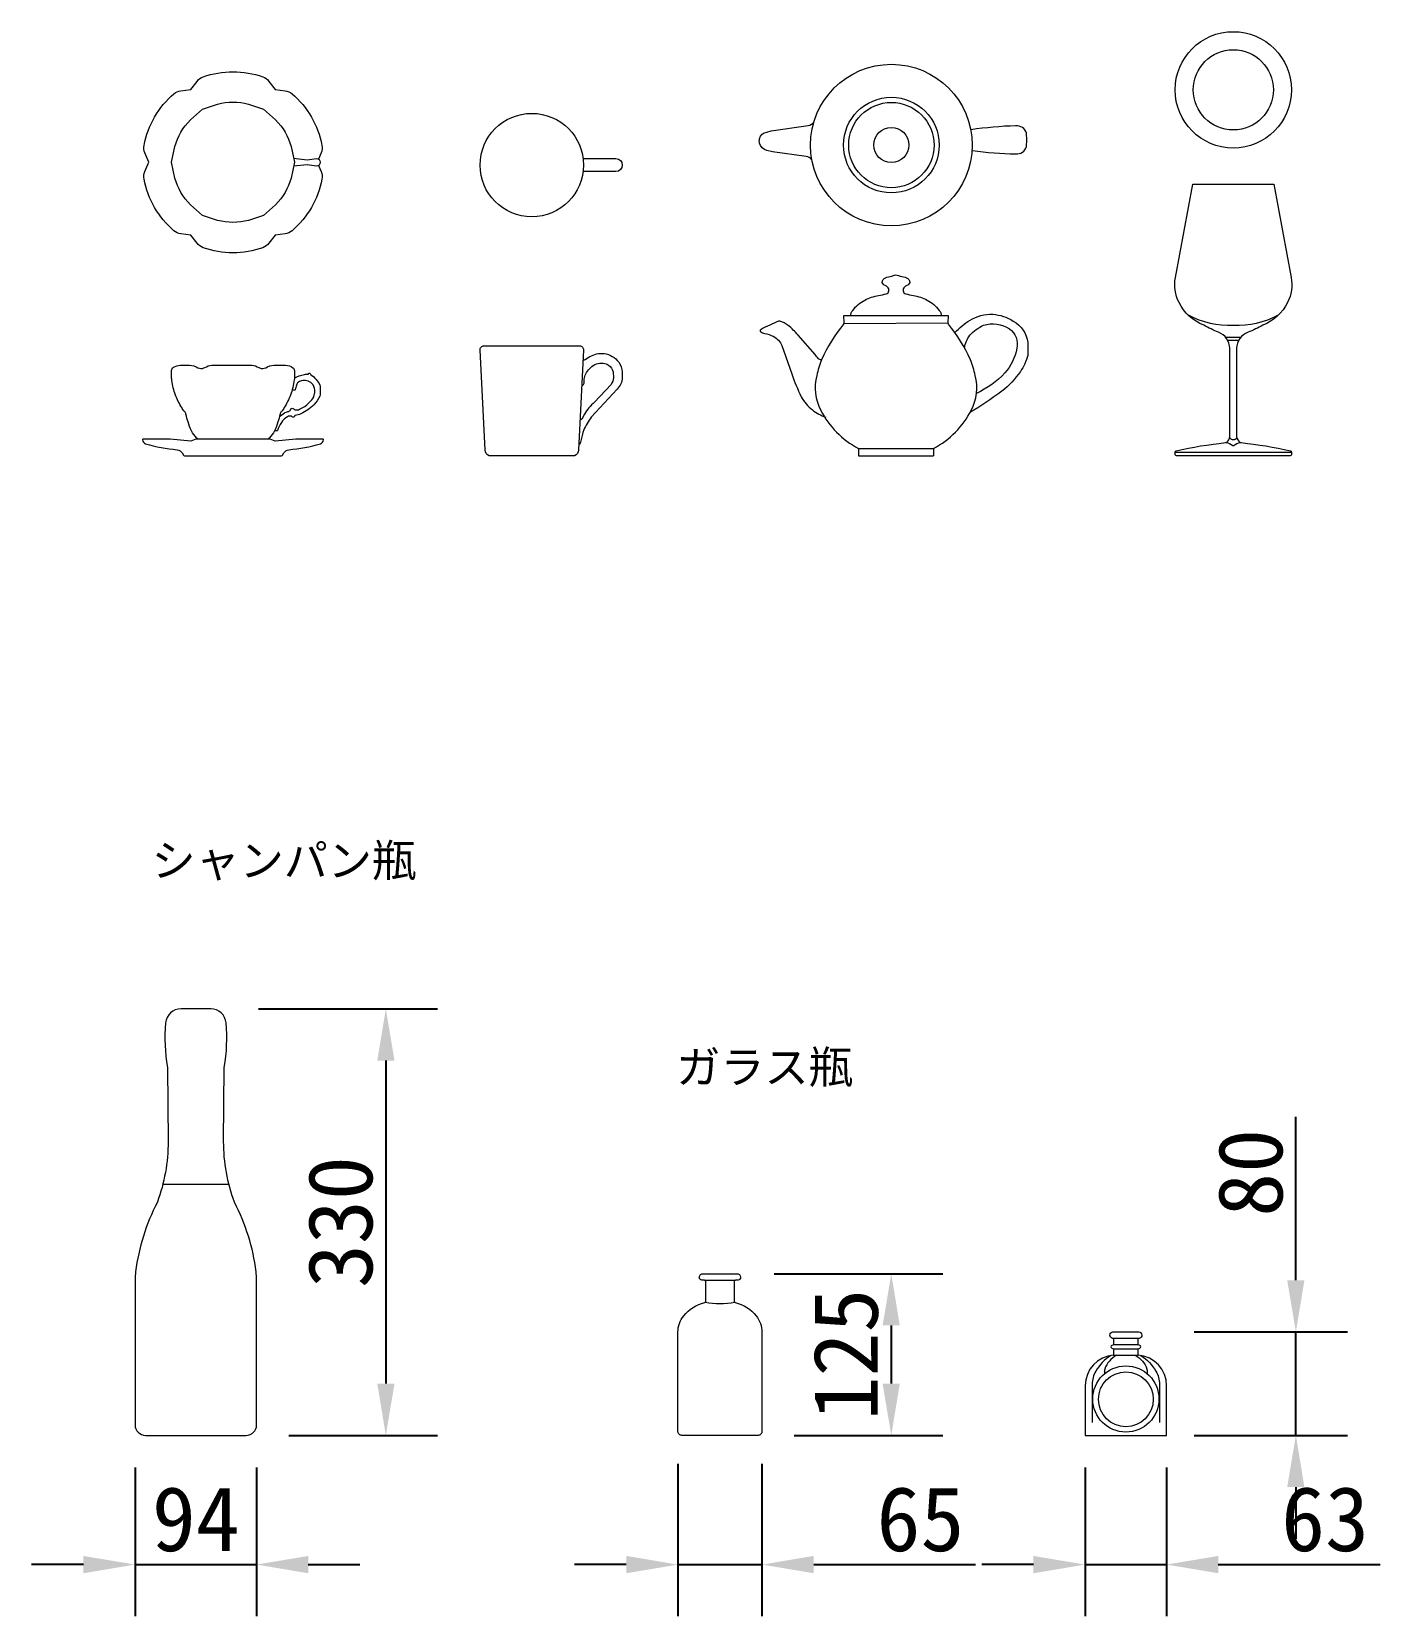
# Model space of a CAD drawing. Header units: millimetres. Extents: x -63086 to 144078, y -129912 to 13382.
# Drawn here: x 35006 to 36041, y -38084 to -36858 of the extents above; entities that cross this region are included whole.
import ezdxf

# ---------------------------------------------------------------- set-up
doc = ezdxf.new("R2010")
doc.units = ezdxf.units.MM
doc.layers.get('0').update_dxf_attribs({"lineweight": 0})
doc.layers.add('展開建具用', color=250, linetype='Continuous', lineweight=9)
doc.styles.get("Standard").update_dxf_attribs({"font": 'MS Mincho.ttf'})
doc.dimstyles.new('CAD素材.com_家具家電', dxfattribs={"dimtxt": 50, "dimasz": 40, "dimexe": 40, "dimexo": 25, "dimgap": 10, "dimtad": 1, "dimdec": 3, "dimtxsty": 'Standard', "dimcen": 2.5, "dimadec": 0, "dimazin": 0, "dimtfac": 1, "dimtdec": 3, "dimtmove": 0, "dimatfit": 3, "dimfxl": 1, "dimarcsym": 0})

# ---------------------------------------------------------------- blocks, each defined once
blk = doc.blocks.new('食器（CAD素材.com）28')
at = {"color": 0, "linetype": 'ByBlock', "lineweight": -2}
for radius in [45, 31]:
    blk.add_circle((0, 0), radius, dxfattribs=at)
blk = doc.blocks.new('食器（CAD素材.com）29')
at = {"color": 0, "linetype": 'ByBlock', "lineweight": -2}
blk.add_lwpolyline([(-45, 1), (-45, 2.8, -0.350108), (-44.2, 3.8, -0.029941), (-6.1, 10.1, 0.090281), (-5.3, 10.3, 0.242195), (-2.6, 14.9), (-2.6, 83.1, 0.298787), (-11.4, 95.5, -0.028051), (-22.9, 100.9, -0.177614), (-42, 118.6, -0.165895), (-44.8, 137.8), (-31.3, 210), (31.3, 210), (44.8, 137.8, -0.165895), (42, 118.6, -0.177614), (22.9, 100.9, -0.028051), (11.4, 95.5, 0.298787), (2.6, 83.1), (2.6, 14.9, 0.242195), (5.3, 10.3, 0.090281), (6.1, 10.1, -0.029941), (44.2, 3.8, -0.350108), (45, 2.8), (45, 1, -0.414214), (44, 0), (-44, 0, -0.414214)], format="xyb", close=True, dxfattribs=at)
for points in [[(-35, 108.9, 0.129734), (0, 100.9, 0.129734), (35, 108.9)], [(-2.8, 13.8, 0.242115), (0, 12.5, 0.242115), (2.8, 13.8)], [(-5.7, 10.2, -0.126373), (-0.3, 7.9, 0.33675), (0.3, 7.9, -0.126373), (5.7, 10.2)]]:
    blk.add_lwpolyline(points, format="xyb", dxfattribs=at)
for points in [[(-6, 91.8), (6, 91.8)], [(-4.4, 89.5), (4.4, 89.5)], [(-45, 2.8), (45, 2.8)]]:
    blk.add_lwpolyline(points, dxfattribs=at)
blk = doc.blocks.new('食器（CAD素材.com）30')
at = {"color": 0, "linetype": 'ByBlock', "lineweight": -2}
for points in [[(-61.5, -11.4, 0.177953), (-65.9, -8.8), (-92, -5.1), (-96.3, -4.1, -0.261573), (-102, 1.5, -0.014747), (-102.2, 3.2, -0.027436), (-102, 4.9, -0.314932), (-96.3, 10.1), (-92.9, 10.9), (-64.3, 15.1, 0.177953), (-59.9, 17.8)], [(62.3, -4.4, -0.364453), (62.7, -4.3, 0.028238), (96.2, -6.9, 0.351806), (104.6, -1.1), (104.8, 4.1), (104.6, 9.2, 0.351806), (96.1, 14.9, 0.027463), (61.7, 11.9, -0.364453), (61.3, 12.1)]]:
    blk.add_lwpolyline(points, format="xyb", dxfattribs=at)
for radius in [62.5, 37, 33, 13.6]:
    blk.add_circle((0, 0), radius, dxfattribs=at)
blk = doc.blocks.new('食器（CAD素材.com）31')
at = {"color": 0, "linetype": 'ByBlock', "lineweight": -2}
for points in [[(-35.2, 108.2, -0.160559), (-33.4, 112.4, -0.131182), (-24, 120.4, -0.077668), (-13.5, 123.9, -0.002183), (-7.5, 125.2, 0.302699), (-5.5, 127.5, 0.154232), (-5.6, 129, 0.178291), (-8.3, 131.7, -0.272778), (-10.6, 134.1, -0.321948), (-8.2, 137.6, -0.062142), (-3.3, 138.9, 0.08106), (-2, 139.4, -0.103353), (0, 140, -0.103353), (2, 139.4, 0.08106), (3.3, 138.9, -0.062142), (8.2, 137.6, -0.321948), (10.6, 134.1, -0.272778), (8.3, 131.7, 0.178291), (5.6, 129, 0.154232), (5.5, 127.5, 0.302699), (7.5, 125.2, -0.002183), (13.5, 123.9, -0.077668), (24, 120.4, -0.131182), (33.4, 112.4, -0.160559), (35.2, 108.2, -0.160559)], [(-33.1, 112.4, 0.005977), (-33.4, 112.4, 0.005977)], [(-57.6, 74.3, -0.260554), (-60.1, 75.1, -0.018487), (-62.6, 78.3), (-75.8, 93.3, 0.050492), (-83.5, 100.8, 0.085775), (-89.9, 104.1, 0.156768), (-90.9, 104.1, 0.023341), (-104.4, 97.7, 0.125386), (-105, 97.1), (-105, 96.2, 0.226392), (-104.8, 96, 0.136001), (-101.6, 94.6, -0.049607), (-94.9, 92.4, -0.158926), (-88.2, 85.2), (-80.7, 63.3, 0.026552), (-73.3, 45.6, 0.103996), (-64.7, 35.4, 0.075165), (-54.4, 29.8)], [(45.6, 95.2, -0.073155), (57.3, 104.8, -0.148116), (74.8, 109.4, -0.123628), (90.7, 104.2, -0.235853), (102, 87.5), (102, 77.6, -0.083164), (96.2, 65.2, -0.073533), (81.9, 49.9, -0.024148), (56.9, 33.2)], [(53, 83.5, -0.105932), (57.1, 93.2, -0.105676), (67.7, 100.9, -0.222883), (87.8, 98.2, -0.287473), (93.6, 83.1, -0.128201), (84.3, 64, -0.091886), (62.3, 48.2)]]:
    blk.add_lwpolyline(points, format="xyb", dxfattribs=at)
blk.add_lwpolyline([(-29.1, 5.7), (29.1, 5.7, 0.155804), (58.2, 35.1, 0.186868), (61.3, 62, 0.042109), (57.6, 74.3, 0.064364), (40.5, 101.9, -0.088076), (40.4, 103), (40.7, 108.2), (-40.7, 108.2), (-40.4, 103, -0.088076), (-40.5, 101.9, 0.064364), (-57.6, 74.3, 0.042109), (-61.3, 62, 0.186868), (-58.2, 35.1, 0.155804)], format="xyb", close=True, dxfattribs=at)
for points in [[(-40.4, 102.4), (40.4, 102.8)], [(-29.1, 5.7), (-29.1, 0), (29.1, 0)], [(29.1, 5.7), (29.1, 0)]]:
    blk.add_lwpolyline(points, dxfattribs=at)
blk = doc.blocks.new('食器（CAD素材.com）32')
at = {"color": 0, "linetype": 'ByBlock', "lineweight": -2}
blk.add_lwpolyline([(39.7, 5), (65, 5, -1), (65, -5), (39.7, -5)], format="xyb", dxfattribs=at)
blk.add_circle((0, 0), 40, dxfattribs=at)
blk = doc.blocks.new('食器（CAD素材.com）33')
at = {"color": 0, "linetype": 'ByBlock', "lineweight": -2}
for points in [[(33.1, 0), (-33.1, 0, -0.312647), (-36.1, 4.4), (-40, 81.8, -0.429111), (-37, 85), (37, 85, -0.429111), (40, 81.8), (36.1, 4.4, -0.312647), (33.1, 0)], [(39.6, 75.3, 0.248914), (40.3, 74.3, 0.220928), (41.4, 74.4, -0.119226), (51.5, 79, -0.011566), (55.9, 79, -0.216174), (67.2, 72.3, -0.150955), (70, 64.7), (70, 60.4, -0.182329), (66, 51.5), (45.9, 29.7, 0.058537), (40.3, 19.9, 0.056423), (37.9, 11.4, -0.153274), (36.3, 8.3, -0.249545), (36.2, 8.3)], [(38.6, 54.2, 0.239864), (40.3, 55.5, 0.071797), (40.6, 58.2, -0.08803), (41.2, 62.2, -0.122452), (47.5, 69.8, -0.120137), (52.6, 71.5), (55.3, 71.5, -0.112958), (59.4, 70, -0.163951), (62.9, 64.8), (63.1, 60.2, -0.150066), (61.3, 55.2), (48.5, 41.3, 0.078151), (40.7, 32.2), (38.6, 28.2, -0.268004), (37.3, 27.7)]]:
    blk.add_lwpolyline(points, format="xyb", dxfattribs=at)
blk = doc.blocks.new('食器（CAD素材.com）34')
at = {"color": 0, "linetype": 'ByBlock', "lineweight": -2}
for points in [[(66.1, 67.5), (68.1, 62.8, -0.149994), (68.8, 56.9, -0.169505), (45.7, 17, -0.149994), (40.3, 14.6), (32.5, 13.7), (27.8, 7.4, -0.149994), (23.1, 3.9, -0.169505), (-23.1, 3.9, -0.149994), (-27.8, 7.4), (-32.5, 13.7), (-40.3, 14.6, -0.149994), (-45.7, 17, -0.169505), (-68.8, 56.9, -0.149994), (-68.1, 62.8), (-65, 70), (-68.1, 77.2, -0.149994), (-68.8, 83.1, -0.169505), (-45.7, 123, -0.149994), (-40.3, 125.4), (-32.5, 126.3), (-27.8, 132.6, -0.149994), (-23.1, 136.1, -0.169505), (23.1, 136.1, -0.149994), (27.8, 132.6), (32.5, 126.3), (40.3, 125.4, -0.149994), (45.7, 123, -0.169505), (68.8, 83.1, -0.149994), (68.1, 77.2), (66.1, 72.5)], [(46.8, 73.1), (57.5, 72), (64.5, 73, -1), (64.5, 67), (57.5, 68), (46.8, 66.9)]]:
    blk.add_lwpolyline(points, format="xyb", dxfattribs=at)
blk.add_lwpolyline([(23.7, 111.1), (33, 102.8, -0.130381), (44.9, 82.2), (47.5, 70), (44.9, 57.8, -0.130381), (33, 37.2), (23.7, 28.9), (11.9, 25, -0.130381), (-11.9, 25), (-23.7, 28.9), (-33, 37.2, -0.130381), (-44.9, 57.8), (-47.5, 70), (-44.9, 82.2, -0.130381), (-33, 102.8), (-23.7, 111.1), (-11.9, 115, -0.130381), (11.9, 115)], format="xyb", close=True, dxfattribs=at)
blk = doc.blocks.new('食器（CAD素材.com）35')
at = {"color": 0, "linetype": 'ByBlock', "lineweight": -2}
for points in [[(-27, 12.7, -0.011601), (-28.2, 13.9, -0.082829), (-32.1, 19.2, -0.041051), (-34.8, 26.1, -0.008571), (-36.4, 32.1, 0.157164), (-37.5, 34.1, -0.064318), (-39.7, 37.3, -0.039628), (-44.5, 46.9, -0.048534), (-47.3, 58.2, -0.003966), (-47.5, 60.1), (-47.5, 65.9, -0.256263), (-46.1, 68.4, -0.146072), (-40.6, 70), (-33.6, 70, -0.151205), (-27.1, 68, 0.122799), (-24.9, 67.5), (-24.2, 67.5, 0.132214), (-21.9, 68.2, -0.115453), (-16.4, 70), (14.6, 70, -0.115453), (20, 68.2, 0.132214), (22.4, 67.5), (23, 67.5, 0.122799), (25.3, 68, -0.151205), (31.8, 70), (40.6, 70, -0.176765), (46.3, 68.1, -0.231651), (47.5, 65.8), (47.5, 59.5, -0.070644), (47.4, 58.7, -0.050763), (44.5, 46.9, -0.039628), (39.7, 37.3, -0.064318), (37.5, 34.1, 0.157164), (36.4, 32.1, -0.008571), (34.8, 26.1, -0.041051), (32.1, 19.2)], [(47.5, 60, -0.079326), (55.3, 62.9, -0.034065), (58.3, 63.1, -0.634983), (59.8, 63.5, -0.040582), (60.3, 62.5, -0.1355), (67.2, 54.7, -0.060337), (67.5, 53.4), (67.5, 48.4, -0.087621), (67.1, 46, -0.101422), (62.5, 39.3, -0.078858), (52.6, 32.5, -0.115739), (48, 31.2, 0.278385), (47.8, 31, -0.332075), (47.2, 30, -0.141282), (46.3, 29.8, -0.245772), (45.6, 30.3, 0.26475), (45.3, 30.5, 0.186719), (42.2, 30.2, 0.141673), (37.4, 25.6, 0.065471), (34.4, 19.6, -0.342253), (33.9, 19.3), (32.1, 19.2, -0.082829), (28.2, 13.9, -0.011601), (27, 12.7, -0.011601)], [(35.9, 30, -0.103753), (39.8, 33.1, -0.044296), (42.5, 34.1, 0.031621), (43.8, 34.6, 0.265998), (44.5, 35.5, -0.262923), (45.2, 36.6, -0.217998), (46.4, 36.6, -0.094902), (46.9, 36.3, 0.129054), (47.8, 35.6, 0.179747), (51.5, 35.9, 0.038456), (55.5, 38.2, 0.064922), (61.1, 43.3, 0.147083), (63.1, 48.1, 0.03906), (63.3, 50.8, 0.156222), (61.1, 55.9, 0.112658), (57, 58, 0.060968), (53.1, 58, 0.150836), (49.9, 56.3, 0.101181), (48.6, 52.8, -0.089352), (48, 51, -0.181473), (47.4, 50.7, -0.049497), (45.7, 50.7)]]:
    blk.add_lwpolyline(points, format="xyb", dxfattribs=at)
blk.add_lwpolyline([(28.7, 12.7), (-28.7, 12.7), (-32.5, 11.2), (-48.5, 12.7), (-69.6, 12.7, 0.435264), (-70, 12.3, 0.268455), (-67.7, 9.2, 0.043624), (-43.2, 4.6, -0.246179), (-39.3, 2.1), (-38.4, 0.5, 0.272088), (-37.6, 0), (37.6, 0, 0.272088), (38.4, 0.5), (39.3, 2.1, -0.246168), (43.2, 4.6, 0.043644), (67.7, 9.2, 0.268455), (70, 12.3, 0.435264), (69.6, 12.7), (48.5, 12.7), (32.5, 11.2)], format="xyb", close=True, dxfattribs=at)
blk = doc.blocks.new('*D568')
at = {"layer": 'Defpoints', "color": 0, "ltscale": 10, "transparency": 16777216}
for p in [(35156, -37614.1), (35179.6, -37944.1), (35279.6, -37944.1)]:
    blk.add_point(p, dxfattribs=at)
at = {"layer": '展開建具用', "color": 0, "lineweight": -2, "ltscale": 10, "transparency": 16777216}
for p, q in [((35181, -37614.1), (35319.6, -37614.1)), ((35279.6, -37654.1), (35279.6, -37904.1)), ((35204.6, -37944.1), (35319.6, -37944.1))]:
    blk.add_line(p, q, dxfattribs=at)
at = {"layer": '展開建具用', "color": 0, "ltscale": 10, "transparency": 16777216}
for points in [[(35273, -37654.1), (35286.3, -37654.1), (35279.6, -37614.1)], [(35273, -37904.1), (35286.3, -37904.1), (35279.6, -37944.1)]]:
    blk.add_solid(points, dxfattribs=at)
at = {"layer": '展開建具用', "color": 0, "ltscale": 10, "transparency": 16777216, "insert": (35244.6, -37779.1), "char_height": 50, "attachment_point": 5, "rotation": 90}
blk.add_mtext('330', dxfattribs=at)
blk = doc.blocks.new('*D569')
at = {"layer": 'Defpoints', "color": 0, "ltscale": 10, "transparency": 16777216}
for p in [(35085.6, -37944.1), (35179.6, -37944.1), (35179.6, -38044.1)]:
    blk.add_point(p, dxfattribs=at)
at = {"layer": '展開建具用', "color": 0, "lineweight": -2, "ltscale": 10, "transparency": 16777216}
for p, q in [((35085.6, -37969.1), (35085.6, -38084.1)), ((35179.6, -37969.1), (35179.6, -38084.1)), ((35045.6, -38044.1), (35005.6, -38044.1)), ((35085.6, -38044.1), (35179.6, -38044.1)), ((35219.6, -38044.1), (35259.6, -38044.1))]:
    blk.add_line(p, q, dxfattribs=at)
at = {"layer": '展開建具用', "color": 0, "ltscale": 10, "transparency": 16777216}
for points in [[(35045.6, -38037.4), (35045.6, -38050.8), (35085.6, -38044.1)], [(35219.6, -38037.4), (35219.6, -38050.8), (35179.6, -38044.1)]]:
    blk.add_solid(points, dxfattribs=at)
at = {"layer": '展開建具用', "color": 0, "ltscale": 10, "transparency": 16777216, "insert": (35132.6, -38009.1), "char_height": 50, "attachment_point": 5}
blk.add_mtext('94', dxfattribs=at)
blk = doc.blocks.new('*D570')
at = {"layer": 'Defpoints', "color": 0, "ltscale": 10, "transparency": 16777216}
for p in [(35505.6, -37941.1), (35570.6, -37941.1), (35570.6, -38044.1)]:
    blk.add_point(p, dxfattribs=at)
at = {"layer": '展開建具用', "color": 0, "lineweight": -2, "ltscale": 10, "transparency": 16777216}
for p, q in [((35505.6, -37966.1), (35505.6, -38084.1)), ((35570.6, -37966.1), (35570.6, -38084.1)), ((35465.6, -38044.1), (35425.6, -38044.1)), ((35505.6, -38044.1), (35570.6, -38044.1)), ((35610.6, -38044.1), (35735.7, -38044.1))]:
    blk.add_line(p, q, dxfattribs=at)
at = {"layer": '展開建具用', "color": 0, "ltscale": 10, "transparency": 16777216}
for points in [[(35465.6, -38037.4), (35465.6, -38050.8), (35505.6, -38044.1)], [(35610.6, -38037.4), (35610.6, -38050.8), (35570.6, -38044.1)]]:
    blk.add_solid(points, dxfattribs=at)
at = {"layer": '展開建具用', "color": 0, "ltscale": 10, "transparency": 16777216, "insert": (35693.2, -38009.1), "char_height": 50, "attachment_point": 5}
blk.add_mtext('65', dxfattribs=at)
blk = doc.blocks.new('*D571')
at = {"layer": 'Defpoints', "color": 0, "ltscale": 10, "transparency": 16777216}
for p in [(35555, -37819.1), (35570.6, -37944.1), (35670.6, -37944.1)]:
    blk.add_point(p, dxfattribs=at)
at = {"layer": '展開建具用', "color": 0, "lineweight": -2, "ltscale": 10, "transparency": 16777216}
for p, q in [((35580, -37819.1), (35710.6, -37819.1)), ((35670.6, -37859.1), (35670.6, -37904.1)), ((35595.6, -37944.1), (35710.6, -37944.1))]:
    blk.add_line(p, q, dxfattribs=at)
at = {"layer": '展開建具用', "color": 0, "ltscale": 10, "transparency": 16777216}
for points in [[(35663.9, -37859.1), (35677.2, -37859.1), (35670.6, -37819.1)], [(35663.9, -37904.1), (35677.2, -37904.1), (35670.6, -37944.1)]]:
    blk.add_solid(points, dxfattribs=at)
at = {"layer": '展開建具用', "color": 0, "ltscale": 10, "transparency": 16777216, "insert": (35635.6, -37881.6), "char_height": 50, "attachment_point": 5, "rotation": 90}
blk.add_mtext('125', dxfattribs=at)
blk = doc.blocks.new('*D572')
at = {"layer": 'Defpoints', "color": 0, "ltscale": 10, "transparency": 16777216}
for p in [(35880, -37864.1), (35983.6, -37864.1), (35880, -37944.1)]:
    blk.add_point(p, dxfattribs=at)
at = {"layer": '展開建具用', "color": 0, "lineweight": -2, "ltscale": 10, "transparency": 16777216}
for p, q in [((35983.6, -37824.1), (35983.6, -37697.8)), ((35905, -37864.1), (36023.6, -37864.1)), ((35983.6, -37944.1), (35983.6, -37864.1)), ((35905, -37944.1), (36023.6, -37944.1)), ((35983.6, -37984.1), (35983.6, -38024.1))]:
    blk.add_line(p, q, dxfattribs=at)
at = {"layer": '展開建具用', "color": 0, "ltscale": 10, "transparency": 16777216}
for points in [[(35976.9, -37824.1), (35990.2, -37824.1), (35983.6, -37864.1)], [(35976.9, -37984.1), (35990.2, -37984.1), (35983.6, -37944.1)]]:
    blk.add_solid(points, dxfattribs=at)
at = {"layer": '展開建具用', "color": 0, "ltscale": 10, "transparency": 16777216, "insert": (35948.6, -37741), "char_height": 50, "attachment_point": 5, "rotation": 90}
blk.add_mtext('80', dxfattribs=at)
blk = doc.blocks.new('*D573')
at = {"layer": 'Defpoints', "color": 0, "ltscale": 10, "transparency": 16777216}
for p in [(35820.6, -37944.1), (35883.6, -37944.1), (35883.6, -38044.1)]:
    blk.add_point(p, dxfattribs=at)
at = {"layer": '展開建具用', "color": 0, "lineweight": -2, "ltscale": 10, "transparency": 16777216}
for p, q in [((35820.6, -37969.1), (35820.6, -38084.1)), ((35883.6, -37969.1), (35883.6, -38084.1)), ((35780.6, -38044.1), (35740.6, -38044.1)), ((35820.6, -38044.1), (35883.6, -38044.1)), ((35923.6, -38044.1), (36048.7, -38044.1))]:
    blk.add_line(p, q, dxfattribs=at)
at = {"layer": '展開建具用', "color": 0, "ltscale": 10, "transparency": 16777216}
for points in [[(35780.6, -38037.4), (35780.6, -38050.8), (35820.6, -38044.1)], [(35923.6, -38037.4), (35923.6, -38050.8), (35883.6, -38044.1)]]:
    blk.add_solid(points, dxfattribs=at)
at = {"layer": '展開建具用', "color": 0, "ltscale": 10, "transparency": 16777216, "insert": (36006.2, -38009.1), "char_height": 50, "attachment_point": 5}
blk.add_mtext('63', dxfattribs=at)
blk = doc.blocks.new('シャンパン瓶（CAD素材.com）')
at = {"color": 0, "linetype": 'ByBlock', "lineweight": -2}
blk.add_lwpolyline([(39, 0, 0.414214), (47, 8), (47, 120.5, 0.030987), (46.6, 126.6, 0.090217), (29.8, 180.3, -0.087936), (21.5, 227.3), (22, 284.7, 0.064842), (23.4, 319.1, 0.388639), (11.5, 330), (-11.5, 330, 0.388639), (-23.4, 319.1, 0.064842), (-22, 284.7), (-21.5, 227.3, -0.087936), (-29.8, 180.3, 0.090217), (-46.6, 126.6, 0.030987), (-47, 120.5), (-47, 8, 0.414214), (-39, 0)], format="xyb", close=True, dxfattribs=at)
blk.add_lwpolyline([(-25.5, 194.3), (25.5, 194.3)], dxfattribs=at)
blk = doc.blocks.new('ガラス瓶Ⅰ（CAD素材.com）')
at = {"color": 0, "linetype": 'ByBlock', "lineweight": -2}
for points in [[(-12, 120), (-14, 120, -0.399933), (-16, 122.5, -0.406054), (-13, 125), (13, 125, -0.406054), (16, 122.5, -0.399933), (14, 120), (12, 120, 0.417378), (11, 119), (11, 119), (11, 103.8, 0.343968), (11.8, 102.8, -0.161582), (28, 92.5, -0.172783), (32.5, 79.9), (32.5, 3, -0.414214), (29.5, 0), (-29.5, 0, -0.414214), (-32.5, 3), (-32.5, 79.9, -0.172783), (-28, 92.5, -0.161582), (-11.8, 102.8, 0.343968), (-11, 103.8), (-11, 119), (-11, 119, 0.42055), (-12, 120), (12, 120)], [(-11.4, 103, 0.087816), (11.4, 103)]]:
    blk.add_lwpolyline(points, format="xyb", dxfattribs=at)
blk.add_lwpolyline([(-12, 120), (-12, 120), (-12, 120), (-12, 120)], close=True, dxfattribs=at)
blk = doc.blocks.new('ガラス瓶Ⅱ（CAD素材.com）')
at = {"color": 0, "linetype": 'ByBlock', "lineweight": -2}
blk.add_lwpolyline([(10.1, 80, -0.834204), (10.4, 75), (-10.4, 75, -0.834204), (-10.1, 80)], format="xyb", close=True, dxfattribs=at)
for points in [[(-9.5, 75), (-9.5, 70)], [(9.5, 70), (9.5, 75)], [(-9.5, 62), (9.5, 62)]]:
    blk.add_lwpolyline(points, dxfattribs=at)
for points in [[(-9.5, 67), (9.5, 67, 0.133955), (10.8, 67.4, 0.254581), (11.5, 68.5, 0.254581), (10.8, 69.6, 0.14126), (9.5, 70), (-9.5, 70, 0.138301), (-10.8, 69.6, 0.254581), (-11.5, 68.5, 0.254581), (-10.8, 67.4, 0.14126), (-9.5, 67), (-9.5, 62, 0.393122), (-31.5, 38.4), (-31.5, 0), (31.5, 0), (31.5, 38.4, 0.393122), (9.5, 62), (9.5, 67)], [(-11.7, 61.7, 0.119565), (-23.3, 49.6, 0.131824), (-26, 39.6), (-26, 9.9)], [(-7.2, 62, 0.187428), (-16.3, 51.2, 0.082508), (-16.6, 49.6), (-16.6, 47.6)], [(7.2, 62, -0.187428), (16.3, 51.2, -0.082508), (16.6, 49.6), (16.6, 47.6)], [(11.7, 61.7, -0.119565), (23.3, 49.6, -0.131824), (26, 39.6), (26, 9.9)]]:
    blk.add_lwpolyline(points, format="xyb", dxfattribs=at)
for centre, radius in [((0, 28.1), 25.6), ((0, 27.9), 21.2)]:
    blk.add_circle(centre, radius, dxfattribs=at)

msp = doc.modelspace()

# ---------------------------------------------------------------- block references
at = {"layer": '展開建具用', "ltscale": 10}
for name, p in [('食器（CAD素材.com）28', (35935.1919, -36903.1164)), ('食器（CAD素材.com）34', (35161.3679, -37029.1475)), ('食器（CAD素材.com）30', (35670.677, -36945.8403)), ('食器（CAD素材.com）32', (35392.5204, -36961.3015)), ('食器（CAD素材.com）29', (35935.1919, -37186.1712)), ('食器（CAD素材.com）31', (35674.2596, -37186.1712)), ('食器（CAD素材.com）33', (35392.5204, -37186.1712)), ('食器（CAD素材.com）35', (35161.3679, -37186.1712)), ('シャンパン瓶（CAD素材.com）', (35132.6459, -37944.1097)), ('ガラス瓶Ⅰ（CAD素材.com）', (35538.0811, -37944.1097)), ('ガラス瓶Ⅱ（CAD素材.com）', (35852.0811, -37944.1097))]:
    msp.add_blockref(name, p, dxfattribs=at)

# ---------------------------------------------------------------- texts
at = {"layer": '展開建具用', "ltscale": 10, "char_height": 25, "attachment_point": 1}
for s, insert in [('シャンパン瓶', (35098.3562, -37486.8112)), ('ガラス瓶', (35504.3002, -37646.6881))]:
    msp.add_mtext(s, dxfattribs=dict(at, insert=insert))

# ---------------------------------------------------------------- dimensions: what is measured, and where the dimension line sits
at = {"layer": '展開建具用', "ltscale": 10}
for base, p1, p2, picture, middle in [((35279.6459, -37944.1097), (35155.9955, -37614.1097), (35179.6459, -37944.1097), '*D568', (35244.6459, -37779.1097)), ((35983.5811, -37864.1097), (35879.9546, -37944.1097), (35879.9546, -37864.1097), '*D572', (35948.5811, -37740.9668)), ((35670.5811, -37944.1097), (35554.978, -37819.1097), (35570.5811, -37944.1097), '*D571', (35635.5811, -37881.6097))]:
    dim = msp.add_linear_dim(base=base, p1=p1, p2=p2, angle=90, dimstyle='CAD素材.com_家具家電', dxfattribs=at)
    dim.commit()
    dim.dimension.update_dxf_attribs({"geometry": picture, "text_midpoint": middle})
for base, p1, p2, picture, middle in [((35179.6459, -38044.1097), (35085.6459, -37944.1097), (35179.6459, -37944.1097), '*D569', (35132.6459, -38009.1097)), ((35570.5811, -38044.1097), (35505.5811, -37941.1097), (35570.5811, -37941.1097), '*D570', (35693.1525, -38009.1097)), ((35883.5811, -38044.1097), (35820.5811, -37944.1097), (35883.5811, -37944.1097), '*D573', (36006.1525, -38009.1097))]:
    dim = msp.add_linear_dim(base=base, p1=p1, p2=p2, dimstyle='CAD素材.com_家具家電', dxfattribs=at)
    dim.commit()
    dim.dimension.update_dxf_attribs({"geometry": picture, "text_midpoint": middle})

doc.saveas('drawing.dxf')
